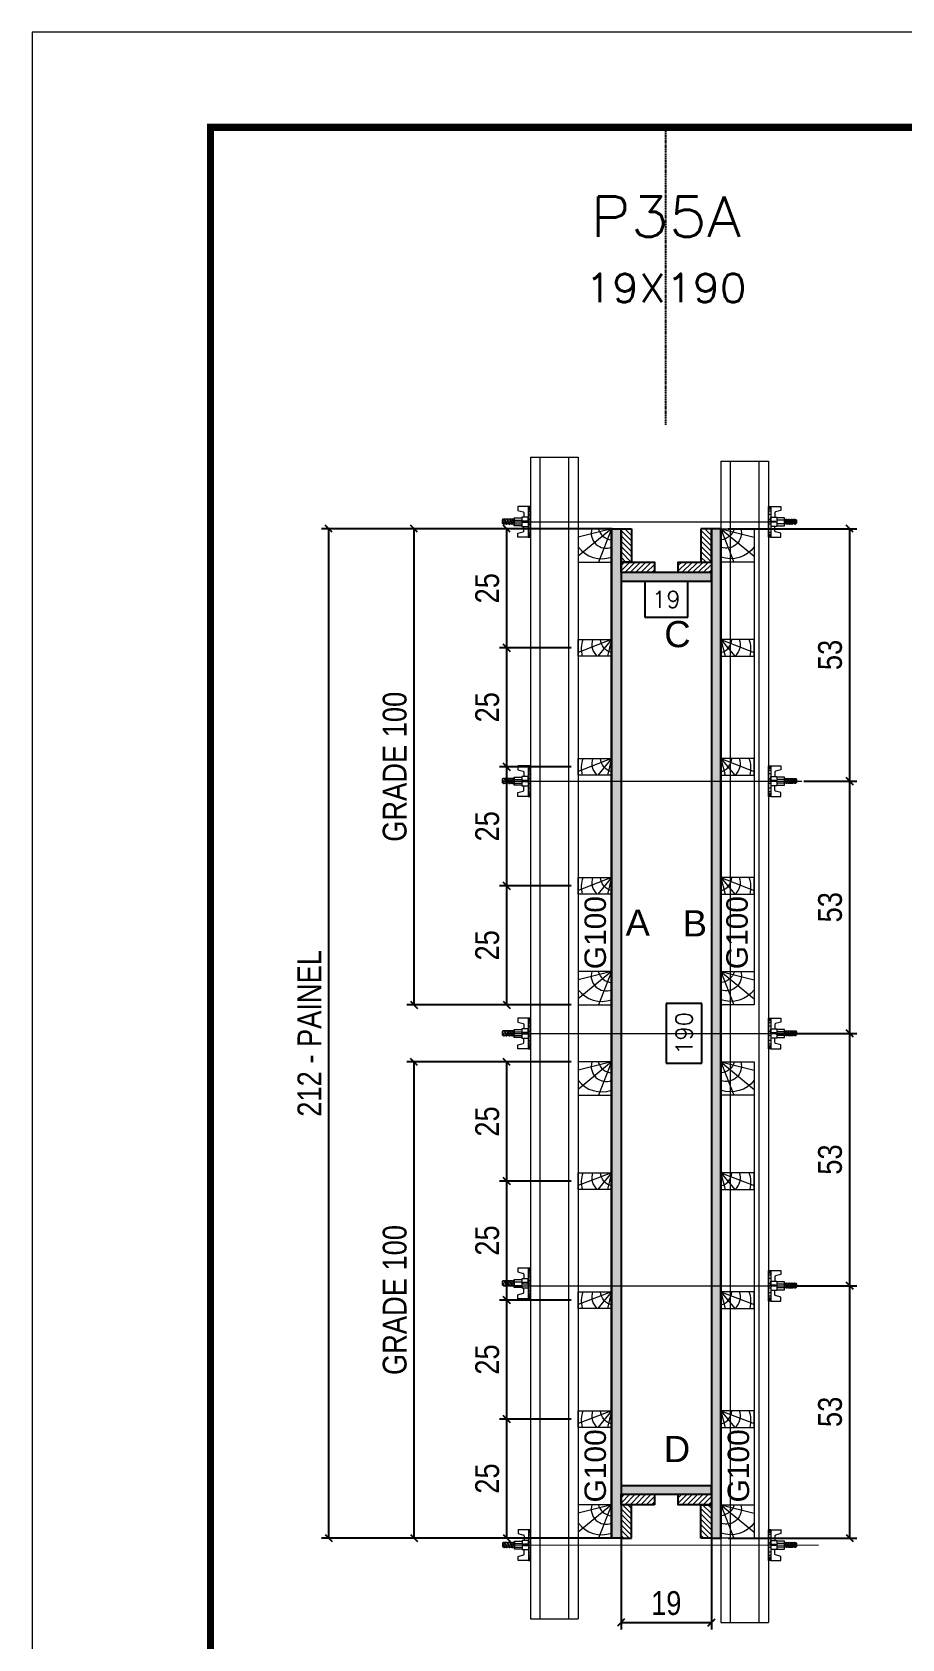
# Model space of a CAD drawing. Extents: x 2102 to 8383, y -13264 to 2718.
# Drawn here: x 2102 to 2468, y -4849 to -4174 of the extents above; entities that cross this region are included whole.
import ezdxf
from ezdxf.enums import TextEntityAlignment as Align

# ---------------------------------------------------------------- set-up
doc = ezdxf.new("R2010")
doc.units = 0
doc.linetypes.add('DASHED', pattern=[0.75, 0.5, -0.25])
doc.linetypes.add('HIDDEN', pattern=[0.375, 0.25, -0.125])
for name, color, linetype in [('CHAPA', 1, 'Continuous'), ('COTA', 241, 'Continuous'), ('Cota Seção (2x)', 4, 'Continuous'), ('MEIO_PONT', 93, 'Continuous'), ('SARRAFO', 251, 'Continuous'), ('Texto de Titulo', 7, 'Continuous'), ('Texto Qtd Sarr', 242, 'Continuous'), ('TEXTO_GERAL', 7, 'Continuous')]:
    doc.layers.add(name, color=color, linetype=linetype)
for name, color, linetype, lineweight in [('Folhas', 255, 'Continuous', 9), ('Hachura', 251, 'Continuous', 9), ('Madeira', 126, 'Continuous', 18), ('Perfil Metálico', 224, 'Continuous', 18), ('SARRAFO DE PRESSAO', 251, 'DASHED', 9), ('Texto Seção', 7, 'Continuous', 15)]:
    doc.layers.add(name, color=color, linetype=linetype, lineweight=lineweight)
doc.styles.add('ARIAL', font='arial.ttf')
doc.styles.add('COTA TECNICA 2X', font='techl___.ttf', dxfattribs={"height": 10})
doc.styles.add('ROMANS', font='romans.shx')
doc.styles.add('SANSSERIF', font='sas_____.pfb')
doc.dimstyles.new('SECAO PILAR', dxfattribs={"dimtxt": 10, "dimasz": 3, "dimexe": 3, "dimexo": 3, "dimgap": 3, "dimtad": 1, "dimdec": 1, "dimlfac": 0.5, "dimzin": 12, "dimdsep": 46, "dimtxsty": 'COTA TECNICA 2X', "dimblk1": 'OBLIQUE', "dimblk2": 'OBLIQUE', "dimsah": 1, "dimcen": 0.9, "dimclrd": 256, "dimclre": 256, "dimclrt": 256, "dimadec": 1, "dimazin": 3, "dimtfac": 1, "dimtdec": 1, "dimtmove": 0, "dimatfit": 3, "dimfxl": 1, "dimtolj": 1, "dimtzin": 12, "dimarcsym": 0})
doc.dimstyles.new('SECÇÃO 2', dxfattribs={"dimtxt": 7, "dimasz": 6, "dimexe": 0.18, "dimexo": 2, "dimgap": -4, "dimtad": 3, "dimdec": 1, "dimlfac": 0.5, "dimzin": 12, "dimdsep": 46, "dimtxsty": 'ROMANS', "dimblk": 'ARCHTICK', "dimcen": 0.09, "dimse1": 1, "dimse2": 1, "dimsd1": 1, "dimsd2": 1, "dimclrd": 180, "dimclre": 5, "dimclrt": 1, "dimadec": 0, "dimazin": 3, "dimtfac": 1, "dimtdec": 1, "dimtofl": 0, "dimtmove": 0, "dimatfit": 3, "dimldrblk": 'ARCHTICK', "dimfxl": 1, "dimtolj": 1, "dimtzin": 0, "dimarcsym": 0})
pattern_1 = [(135, (-20541.5818, 4741.4735), (-1.12253202, -1.12253202), [])]

# ---------------------------------------------------------------- blocks, each defined once
blk = doc.blocks.new('9999999999')
at = {"layer": 'Folhas'}
blk.add_lwpolyline([(98138.98, 34190.21), (99623.98, 34190.21), (99623.98, 35240.21), (98138.98, 35240.21)], close=True, dxfattribs=at)
at = {"layer": 'Folhas', "color": 30, "const_width": 3}
blk.add_lwpolyline([(98213.98, 34230.21), (99583.98, 34230.21), (99583.98, 35200.21), (98213.98, 35200.21)], close=True, dxfattribs=at)
blk = doc.blocks.new('_Oblique')
at = {"color": 0, "linetype": 'ByBlock', "lineweight": -2}
blk.add_line((-0.5, -0.5), (0.5, 0.5), dxfattribs=at)
blk = doc.blocks.new('*D488')
at = {"layer": 'COTA', "lineweight": -2, "transparency": 16777216}
for p, q in [((2328.83, -4382.48), (2259.83, -4382.48)), ((2262.83, -4582.48), (2262.83, -4382.48)), ((2328.83, -4582.48), (2259.83, -4582.48))]:
    blk.add_line(p, q, dxfattribs=at)
at = {"layer": 'Defpoints', "color": 0, "transparency": 16777216}
for p in [(2262.83, -4382.48), (2331.83, -4382.48), (2331.83, -4582.48)]:
    blk.add_point(p, dxfattribs=at)
at = {"layer": 'COTA', "lineweight": -2, "transparency": 16777216, "xscale": 3, "yscale": 3, "zscale": 3}
for p, rotation in [((2262.83, -4382.48), 90), ((2262.83, -4582.48), 270)]:
    blk.add_blockref('_Oblique', p, dxfattribs=dict(at, rotation=rotation))
at = {"layer": 'COTA', "transparency": 16777216, "insert": (2254.73, -4482.48), "char_height": 10, "attachment_point": 5, "rotation": 90, "style": 'COTA TECNICA 2X'}
blk.add_mtext('\\A1;GRADE 100', dxfattribs=at)
blk = doc.blocks.new('PONTALETE')
at = {"layer": 'Madeira'}
for q in [(2.71, 7), (7, 5.76), (7, 1.74)]:
    blk.add_line((0, 0), q, dxfattribs=at)
blk.add_lwpolyline([(0, 0), (7, 0), (7, 7), (0, 7)], close=True, dxfattribs=at)
for centre, radius, start, end in [((2.04, 0.06), 6.23, 37.2818, 109.0913), ((1.09, 0.9), 3.19, 343.603, 109.9847), ((-0.21, -0.78), 3.09, 14.6322, 86.0383)]:
    blk.add_arc(centre, radius, start, end, dxfattribs=at)
blk = doc.blocks.new('MEIO PONTALETE')
at = {"layer": 'Madeira'}
for q in [(2.71, 7), (3.5, 2.88), (3.5, 0.87)]:
    blk.add_line((0, 0), q, dxfattribs=at)
blk.add_lwpolyline([(0, 0), (3.5, 0), (3.5, 7), (0, 7)], close=True, dxfattribs=at)
for centre, radius, start, end in [((2.04, 0.06), 6.23, 76.4499, 109.0913), ((1.09, 0.9), 3.19, 40.9063, 109.9847), ((-0.21, -0.78), 3.09, 14.6322, 86.0383)]:
    blk.add_arc(centre, radius, start, end, dxfattribs=at)
blk = doc.blocks.new('*D1186')
at = {"layer": 'COTA', "lineweight": -2, "transparency": 16777216}
for p, q in [((2328.83, -4482.48), (2298.72, -4482.48)), ((2301.72, -4482.48), (2301.72, -4532.48)), ((2328.83, -4532.48), (2298.72, -4532.48))]:
    blk.add_line(p, q, dxfattribs=at)
at = {"layer": 'Defpoints', "color": 0, "transparency": 16777216}
for p in [(2331.83, -4482.48), (2301.72, -4532.48), (2331.83, -4532.48)]:
    blk.add_point(p, dxfattribs=at)
at = {"layer": 'COTA', "lineweight": -2, "transparency": 16777216, "xscale": 3, "yscale": 3, "zscale": 3}
for p, rotation in [((2301.72, -4482.48), 90), ((2301.72, -4532.48), 270)]:
    blk.add_blockref('_Oblique', p, dxfattribs=dict(at, rotation=rotation))
at = {"layer": 'COTA', "transparency": 16777216, "insert": (2293.61, -4507.48), "char_height": 10, "attachment_point": 5, "rotation": 90, "style": 'COTA TECNICA 2X'}
blk.add_mtext('\\A1;25', dxfattribs=at)
blk = doc.blocks.new('*D1167')
at = {"layer": 'COTA', "lineweight": -2, "transparency": 16777216}
for p, q in [((2328.83, -4532.48), (2298.72, -4532.48)), ((2301.72, -4532.48), (2301.72, -4582.48)), ((2328.83, -4582.48), (2298.72, -4582.48))]:
    blk.add_line(p, q, dxfattribs=at)
at = {"layer": 'Defpoints', "color": 0, "transparency": 16777216}
for p in [(2331.83, -4532.48), (2301.72, -4582.48), (2331.83, -4582.48)]:
    blk.add_point(p, dxfattribs=at)
at = {"layer": 'COTA', "lineweight": -2, "transparency": 16777216, "xscale": 3, "yscale": 3, "zscale": 3}
for p, rotation in [((2301.72, -4532.48), 90), ((2301.72, -4582.48), 270)]:
    blk.add_blockref('_Oblique', p, dxfattribs=dict(at, rotation=rotation))
at = {"layer": 'COTA', "transparency": 16777216, "insert": (2293.61, -4557.48), "char_height": 10, "attachment_point": 5, "rotation": 90, "style": 'COTA TECNICA 2X'}
blk.add_mtext('\\A1;25', dxfattribs=at)
blk = doc.blocks.new('*D470')
at = {"layer": 'COTA', "lineweight": -2, "transparency": 16777216}
for p, q in [((2328.83, -4382.48), (2298.72, -4382.48)), ((2301.72, -4382.48), (2301.72, -4432.48)), ((2328.83, -4432.48), (2298.72, -4432.48))]:
    blk.add_line(p, q, dxfattribs=at)
at = {"layer": 'Defpoints', "color": 0, "transparency": 16777216}
for p in [(2331.83, -4382.48), (2301.72, -4432.48), (2331.83, -4432.48)]:
    blk.add_point(p, dxfattribs=at)
at = {"layer": 'COTA', "lineweight": -2, "transparency": 16777216, "xscale": 3, "yscale": 3, "zscale": 3}
for p, rotation in [((2301.72, -4382.48), 90), ((2301.72, -4432.48), 270)]:
    blk.add_blockref('_Oblique', p, dxfattribs=dict(at, rotation=rotation))
at = {"layer": 'COTA', "transparency": 16777216, "insert": (2293.61, -4407.48), "char_height": 10, "attachment_point": 5, "rotation": 90, "style": 'COTA TECNICA 2X'}
blk.add_mtext('\\A1;25', dxfattribs=at)
blk = doc.blocks.new('*D1168')
at = {"layer": 'COTA', "lineweight": -2, "transparency": 16777216}
for p, q in [((2328.83, -4432.48), (2298.72, -4432.48)), ((2301.72, -4432.48), (2301.72, -4482.48)), ((2328.83, -4482.48), (2298.72, -4482.48))]:
    blk.add_line(p, q, dxfattribs=at)
at = {"layer": 'Defpoints', "color": 0, "transparency": 16777216}
for p in [(2331.83, -4432.48), (2301.72, -4482.48), (2331.83, -4482.48)]:
    blk.add_point(p, dxfattribs=at)
at = {"layer": 'COTA', "lineweight": -2, "transparency": 16777216, "xscale": 3, "yscale": 3, "zscale": 3}
for p, rotation in [((2301.72, -4432.48), 90), ((2301.72, -4482.48), 270)]:
    blk.add_blockref('_Oblique', p, dxfattribs=dict(at, rotation=rotation))
at = {"layer": 'COTA', "transparency": 16777216, "insert": (2293.61, -4457.48), "char_height": 10, "attachment_point": 5, "rotation": 90, "style": 'COTA TECNICA 2X'}
blk.add_mtext('\\A1;25', dxfattribs=at)
blk = doc.blocks.new('titulo1')
at = {"layer": 'Defpoints', "color": 252, "linetype": 'HIDDEN', "ltscale": 2}
blk.add_line((0, 0), (0, 125), dxfattribs=at)
at = {"layer": 'Defpoints', "style": 'ROMANS', "oblique": 15}
blk.add_attdef('FOLHA', text='', height=10, dxfattribs=at).set_placement((0, 15.58), align=Align.MIDDLE_CENTER)
at = {"layer": 'Texto Qtd Sarr', "color": 3, "style": 'ROMANS', "oblique": 15}
for tag, height, p in [('TITULO', 17, (0, 71.45)), ('SEÇÃO', 12, (0, 41.55))]:
    blk.add_attdef(tag, text='', height=height, dxfattribs=at).set_placement(p, align=Align.MIDDLE_CENTER)
blk = doc.blocks.new('*D471')
at = {"layer": 'Cota Seção (2x)', "color": 180, "lineweight": -2, "transparency": 16777216}
for p, q in [((2377.83, -4404.67), (2359.83, -4404.67)), ((2359.83, -4404.67), (2359.83, -4419.67)), ((2377.83, -4419.67), (2377.83, -4404.67)), ((2359.83, -4419.67), (2377.83, -4419.67))]:
    blk.add_line(p, q, dxfattribs=at)
at = {"layer": 'Defpoints', "color": 0, "transparency": 16777216}
for p in [(2349.83, -4421.8), (2349.83, -4423.67), (2387.83, -4421.8)]:
    blk.add_point(p, dxfattribs=at)
at = {"layer": 'Cota Seção (2x)', "color": 1, "transparency": 16777216, "insert": (2368.83, -4412.17), "char_height": 7, "attachment_point": 5, "style": 'ROMANS'}
blk.add_mtext('\\A1;19', dxfattribs=at)
blk = doc.blocks.new('_ArchTick')
at = {"color": 0, "linetype": 'ByBlock', "const_width": 0.15}
blk.add_lwpolyline([(-0.5, -0.5), (0.5, 0.5)], dxfattribs=at)
blk = doc.blocks.new('*D472')
at = {"layer": 'COTA', "lineweight": -2, "transparency": 16777216}
for p, q in [((2346.16, -4382.48), (2223.91, -4382.48)), ((2226.91, -4382.48), (2226.91, -4806.5)), ((2346.16, -4806.5), (2223.91, -4806.5))]:
    blk.add_line(p, q, dxfattribs=at)
at = {"layer": 'Defpoints', "color": 0, "transparency": 16777216}
for p in [(2349.16, -4382.48), (2226.91, -4806.5), (2349.16, -4806.5)]:
    blk.add_point(p, dxfattribs=at)
at = {"layer": 'COTA', "lineweight": -2, "transparency": 16777216, "xscale": 3, "yscale": 3, "zscale": 3}
for p, rotation in [((2226.91, -4382.48), 90), ((2226.91, -4806.5), 270)]:
    blk.add_blockref('_Oblique', p, dxfattribs=dict(at, rotation=rotation))
at = {"layer": 'COTA', "transparency": 16777216, "insert": (2218.83, -4594.49), "char_height": 10, "attachment_point": 5, "rotation": 90, "style": 'COTA TECNICA 2X'}
blk.add_mtext('\\A1;212 - PAINEL', dxfattribs=at)
blk = doc.blocks.new('C')
at = {"layer": 'Hachura', "color": 0}
for p, q in [((0, 3.22), (0, -3.22)), ((0.45, 3.22), (0, 3.22)), ((0.46, 3.16), (0, 3.16)), ((0.46, 3.05), (0, 3.05)), ((0.46, 2.88), (0, 2.88)), ((0, 2.75), (0, -1.16)), ((0.46, 2.65), (0, 2.65)), ((0.46, 2.23), (0, 2.23)), ((0.46, 1.51), (0, 1.51)), ((0.39, 0.49), (0.17, 0.49)), ((0.45, -3.23), (0.45, 3.22)), ((0.45, 3.22), (2.58, 3.22)), ((1.74, 0.97), (0.45, 0.97)), ((1.45, 0.1), (0.45, 0.1)), ((1.35, 1.94), (1.35, 0.96)), ((2.58, 2.39), (1.47, 2.09)), ((1.74, -0.97), (1.74, 0.97)), ((1.74, 0.97), (1.74, 0.84)), ((1.74, 0.97), (1.74, 0.84)), ((1.74, 0.84), (3.35, 0.84)), ((3.35, 0.45), (1.74, 0.45)), ((2.58, 3.22), (2.58, 2.39)), ((3.32, 0.84), (3.32, -0.84)), ((3.35, 0.84), (3.35, -0.84)), ((3.68, 0.45), (3.35, 0.45)), ((3.84, -0.52), (3.35, 0.45)), ((3.35, 0.06), (3.67, -0.57)), ((3.68, 0.45), (4.16, -0.52)), ((3.72, 0.5), (4.25, -0.57)), ((4.37, -0.55), (3.83, 0.53)), ((4.15, 0.45), (3.93, 0.45)), ((4.42, -0.52), (3.93, 0.45)), ((4.15, 0.45), (4.26, 0.45)), ((4.26, 0.45), (4.74, -0.52)), ((4.3, 0.5), (4.83, -0.57)), ((4.95, -0.55), (4.41, 0.53)), ((4.51, 0.45), (4.84, 0.45)), ((5, -0.52), (4.51, 0.45)), ((4.84, 0.45), (5.32, -0.52)), ((4.88, 0.5), (5.41, -0.57)), ((5.53, -0.55), (4.99, 0.53)), ((5.58, -0.52), (5.09, 0.45)), ((5.42, 0.45), (5.09, 0.45)), ((5.58, -0.52), (5.09, 0.45)), ((5.42, 0.45), (5.74, -0.19)), ((5.46, 0.5), (5.74, -0.07)), ((5.74, 0.19), (5.57, 0.53)), ((5.74, 0.32), (5.68, 0.45)), ((5.68, 0.45), (5.74, 0.45)), ((5.74, 0.45), (5.9, 0.29)), ((5.74, 0.45), (5.74, -0.52)), ((5.9, -0.36), (5.9, 0.29)), ((0.45, 0), (0, 0)), ((0.46, -1.52), (0, -1.52)), ((0.46, -2.23), (0, -2.23)), ((0.46, -2.65), (0, -2.65)), ((0.46, -2.88), (0, -2.88)), ((0.46, -3.05), (0, -3.05)), ((0.46, -3.16), (0, -3.16)), ((0, -3.22), (2.57, -3.22)), ((0.08, -0.48), (0.29, -0.48)), ((0.29, -0.48), (0.4, -0.48)), ((0.45, 0), (0.45, -0.97)), ((0.45, -0.16), (1.45, -0.16)), ((0.45, -0.65), (0.45, -0.32)), ((0.45, -3.23), (0.45, -0.65)), ((0.45, -0.97), (1.74, -0.97)), ((1.35, -1.94), (1.35, -0.97)), ((2.58, -2.39), (1.47, -2.1)), ((3.35, -0.32), (1.74, -0.32)), ((3.35, -0.84), (1.74, -0.84)), ((2.58, -3.23), (2.58, -2.39)), ((3.35, -0.07), (3.58, -0.52)), ((3.35, -0.52), (3.58, -0.52)), ((3.84, -0.52), (4.16, -0.52)), ((4.42, -0.52), (4.74, -0.52)), ((4.63, -0.52), (4.74, -0.52)), ((5, -0.52), (5.32, -0.52)), ((5.58, -0.52), (5.74, -0.52)), ((5.74, -0.52), (5.9, -0.36)), ((5.74, -0.52), (5.74, -0.52))]:
    blk.add_line(p, q, dxfattribs=at)
for centre, radius, start, end in [((1.52, 1.94), 0.161, 104.7436, 180), ((1.44, -0.03), 0.129, 272.695, 87.305), ((3.81, 0.39), 0.143, 25.5688, 154.4312), ((4.39, 0.39), 0.143, 25.5688, 154.4312), ((4.97, 0.39), 0.143, 25.5688, 154.4312), ((5.55, 0.39), 0.143, 25.5688, 154.4312), ((0.17, -0.37), 0.174, 221.744, 317.8592), ((1.52, -1.94), 0.161, 180, 255.2564), ((3.71, -0.4), 0.174, 222.1408, 318.256), ((4.29, -0.4), 0.174, 222.1408, 318.256), ((4.87, -0.4), 0.174, 222.1408, 318.256), ((5.45, -0.4), 0.174, 222.1408, 318.256), ((5.61, -0.4), 0.174, 317.8592, 318.256)]:
    blk.add_arc(centre, radius, start, end, dxfattribs=at)
blk = doc.blocks.new('*D1169')
at = {"layer": 'COTA', "lineweight": -2, "transparency": 16777216}
for p, q in [((2421.47, -4700.49), (2448.94, -4700.49)), ((2445.94, -4806.5), (2445.94, -4700.49)), ((2394.83, -4806.5), (2448.94, -4806.5))]:
    blk.add_line(p, q, dxfattribs=at)
at = {"layer": 'Defpoints', "color": 0, "transparency": 16777216}
for p in [(2418.47, -4700.49), (2445.94, -4700.49), (2391.83, -4806.5)]:
    blk.add_point(p, dxfattribs=at)
at = {"layer": 'COTA', "lineweight": -2, "transparency": 16777216, "xscale": 3, "yscale": 3, "zscale": 3}
for p, rotation in [((2445.94, -4700.49), 90), ((2445.94, -4806.5), 270)]:
    blk.add_blockref('_Oblique', p, dxfattribs=dict(at, rotation=rotation))
at = {"layer": 'COTA', "transparency": 16777216, "insert": (2437.72, -4753.49), "char_height": 10, "attachment_point": 5, "rotation": 90, "style": 'COTA TECNICA 2X'}
blk.add_mtext('\\A1;53', dxfattribs=at)
blk = doc.blocks.new('*D1170')
at = {"layer": 'COTA', "lineweight": -2, "transparency": 16777216}
for p, q in [((2414.83, -4594.49), (2448.94, -4594.49)), ((2445.94, -4700.49), (2445.94, -4594.49)), ((2421.47, -4700.49), (2448.94, -4700.49))]:
    blk.add_line(p, q, dxfattribs=at)
at = {"layer": 'Defpoints', "color": 0, "transparency": 16777216}
for p in [(2411.83, -4594.49), (2445.94, -4594.49), (2418.47, -4700.49)]:
    blk.add_point(p, dxfattribs=at)
at = {"layer": 'COTA', "lineweight": -2, "transparency": 16777216, "xscale": 3, "yscale": 3, "zscale": 3}
for p, rotation in [((2445.94, -4594.49), 90), ((2445.94, -4700.49), 270)]:
    blk.add_blockref('_Oblique', p, dxfattribs=dict(at, rotation=rotation))
at = {"layer": 'COTA', "transparency": 16777216, "insert": (2437.72, -4647.49), "char_height": 10, "attachment_point": 5, "rotation": 90, "style": 'COTA TECNICA 2X'}
blk.add_mtext('\\A1;53', dxfattribs=at)
blk = doc.blocks.new('*D1171')
at = {"layer": 'COTA', "lineweight": -2, "transparency": 16777216}
for p, q in [((2426.63, -4488.5), (2448.94, -4488.5)), ((2445.94, -4594.49), (2445.94, -4488.5)), ((2414.83, -4594.49), (2448.94, -4594.49))]:
    blk.add_line(p, q, dxfattribs=at)
at = {"layer": 'Defpoints', "color": 0, "transparency": 16777216}
for p in [(2423.63, -4488.5), (2445.94, -4488.5), (2411.83, -4594.49)]:
    blk.add_point(p, dxfattribs=at)
at = {"layer": 'COTA', "lineweight": -2, "transparency": 16777216, "xscale": 3, "yscale": 3, "zscale": 3}
for p, rotation in [((2445.94, -4488.5), 90), ((2445.94, -4594.49), 270)]:
    blk.add_blockref('_Oblique', p, dxfattribs=dict(at, rotation=rotation))
at = {"layer": 'COTA', "transparency": 16777216, "insert": (2437.73, -4541.49), "char_height": 10, "attachment_point": 5, "rotation": 90, "style": 'COTA TECNICA 2X'}
blk.add_mtext('\\A1;53', dxfattribs=at)
blk = doc.blocks.new('*D473')
at = {"layer": 'COTA', "lineweight": -2, "transparency": 16777216}
for p, q in [((2394.83, -4382.48), (2448.95, -4382.48)), ((2445.95, -4488.5), (2445.95, -4382.48)), ((2426.63, -4488.5), (2448.95, -4488.5))]:
    blk.add_line(p, q, dxfattribs=at)
at = {"layer": 'Defpoints', "color": 0, "transparency": 16777216}
for p in [(2391.83, -4382.48), (2445.95, -4382.48), (2423.63, -4488.5)]:
    blk.add_point(p, dxfattribs=at)
at = {"layer": 'COTA', "lineweight": -2, "transparency": 16777216, "xscale": 3, "yscale": 3, "zscale": 3}
for p, rotation in [((2445.95, -4382.48), 90), ((2445.95, -4488.5), 270)]:
    blk.add_blockref('_Oblique', p, dxfattribs=dict(at, rotation=rotation))
at = {"layer": 'COTA', "transparency": 16777216, "insert": (2437.73, -4435.49), "char_height": 10, "attachment_point": 5, "rotation": 90, "style": 'COTA TECNICA 2X'}
blk.add_mtext('\\A1;53', dxfattribs=at)
blk = doc.blocks.new('*D1172')
at = {"layer": 'COTA', "lineweight": -2, "transparency": 16777216}
for p, q in [((2349.83, -4791.1), (2349.83, -4844.96)), ((2387.83, -4791.1), (2387.83, -4844.96)), ((2349.83, -4841.96), (2387.83, -4841.96))]:
    blk.add_line(p, q, dxfattribs=at)
at = {"layer": 'Defpoints', "color": 0, "transparency": 16777216}
for p in [(2349.83, -4788.1), (2387.83, -4788.1), (2387.83, -4841.96)]:
    blk.add_point(p, dxfattribs=at)
at = {"layer": 'COTA', "lineweight": -2, "transparency": 16777216, "xscale": 3, "yscale": 3, "zscale": 3, "rotation": 180}
blk.add_blockref('_Oblique', (2349.83, -4841.96), dxfattribs=at)
at = {"layer": 'COTA', "lineweight": -2, "transparency": 16777216, "xscale": 3, "yscale": 3, "zscale": 3}
blk.add_blockref('_Oblique', (2387.83, -4841.96), dxfattribs=at)
at = {"layer": 'COTA', "transparency": 16777216, "insert": (2368.83, -4833.87), "char_height": 10, "attachment_point": 5, "style": 'COTA TECNICA 2X'}
blk.add_mtext('\\A1;19', dxfattribs=at)
blk = doc.blocks.new('*D474')
at = {"layer": 'COTA', "lineweight": -2, "transparency": 16777216}
for p, q in [((2328.83, -4606.5), (2259.83, -4606.5)), ((2262.83, -4806.5), (2262.83, -4606.5)), ((2328.83, -4806.5), (2259.83, -4806.5))]:
    blk.add_line(p, q, dxfattribs=at)
at = {"layer": 'Defpoints', "color": 0, "transparency": 16777216}
for p in [(2262.83, -4606.5), (2331.83, -4606.5), (2331.83, -4806.5)]:
    blk.add_point(p, dxfattribs=at)
at = {"layer": 'COTA', "lineweight": -2, "transparency": 16777216, "xscale": 3, "yscale": 3, "zscale": 3}
for p, rotation in [((2262.83, -4606.5), 90), ((2262.83, -4806.5), 270)]:
    blk.add_blockref('_Oblique', p, dxfattribs=dict(at, rotation=rotation))
at = {"layer": 'COTA', "transparency": 16777216, "insert": (2254.73, -4706.5), "char_height": 10, "attachment_point": 5, "rotation": 90, "style": 'COTA TECNICA 2X'}
blk.add_mtext('\\A1;GRADE 100', dxfattribs=at)
blk = doc.blocks.new('*D1173')
at = {"layer": 'COTA', "lineweight": -2, "transparency": 16777216}
for p, q in [((2328.83, -4706.5), (2298.72, -4706.5)), ((2301.72, -4706.5), (2301.72, -4756.5)), ((2328.83, -4756.5), (2298.72, -4756.5))]:
    blk.add_line(p, q, dxfattribs=at)
at = {"layer": 'Defpoints', "color": 0, "transparency": 16777216}
for p in [(2331.83, -4706.5), (2301.72, -4756.5), (2331.83, -4756.5)]:
    blk.add_point(p, dxfattribs=at)
at = {"layer": 'COTA', "lineweight": -2, "transparency": 16777216, "xscale": 3, "yscale": 3, "zscale": 3}
for p, rotation in [((2301.72, -4706.5), 90), ((2301.72, -4756.5), 270)]:
    blk.add_blockref('_Oblique', p, dxfattribs=dict(at, rotation=rotation))
at = {"layer": 'COTA', "transparency": 16777216, "insert": (2293.61, -4731.5), "char_height": 10, "attachment_point": 5, "rotation": 90, "style": 'COTA TECNICA 2X'}
blk.add_mtext('\\A1;25', dxfattribs=at)
blk = doc.blocks.new('*D1174')
at = {"layer": 'COTA', "lineweight": -2, "transparency": 16777216}
for p, q in [((2328.83, -4756.5), (2298.72, -4756.5)), ((2301.72, -4756.5), (2301.72, -4806.5)), ((2328.83, -4806.5), (2298.72, -4806.5))]:
    blk.add_line(p, q, dxfattribs=at)
at = {"layer": 'Defpoints', "color": 0, "transparency": 16777216}
for p in [(2331.83, -4756.5), (2301.72, -4806.5), (2331.83, -4806.5)]:
    blk.add_point(p, dxfattribs=at)
at = {"layer": 'COTA', "lineweight": -2, "transparency": 16777216, "xscale": 3, "yscale": 3, "zscale": 3}
for p, rotation in [((2301.72, -4756.5), 90), ((2301.72, -4806.5), 270)]:
    blk.add_blockref('_Oblique', p, dxfattribs=dict(at, rotation=rotation))
at = {"layer": 'COTA', "transparency": 16777216, "insert": (2293.61, -4781.5), "char_height": 10, "attachment_point": 5, "rotation": 90, "style": 'COTA TECNICA 2X'}
blk.add_mtext('\\A1;25', dxfattribs=at)
blk = doc.blocks.new('*D475')
at = {"layer": 'COTA', "lineweight": -2, "transparency": 16777216}
for p, q in [((2328.83, -4606.5), (2298.72, -4606.5)), ((2301.72, -4606.5), (2301.72, -4656.5)), ((2328.83, -4656.5), (2298.72, -4656.5))]:
    blk.add_line(p, q, dxfattribs=at)
at = {"layer": 'Defpoints', "color": 0, "transparency": 16777216}
for p in [(2331.83, -4606.5), (2301.72, -4656.5), (2331.83, -4656.5)]:
    blk.add_point(p, dxfattribs=at)
at = {"layer": 'COTA', "lineweight": -2, "transparency": 16777216, "xscale": 3, "yscale": 3, "zscale": 3}
for p, rotation in [((2301.72, -4606.5), 90), ((2301.72, -4656.5), 270)]:
    blk.add_blockref('_Oblique', p, dxfattribs=dict(at, rotation=rotation))
at = {"layer": 'COTA', "transparency": 16777216, "insert": (2293.61, -4631.5), "char_height": 10, "attachment_point": 5, "rotation": 90, "style": 'COTA TECNICA 2X'}
blk.add_mtext('\\A1;25', dxfattribs=at)
blk = doc.blocks.new('*D1175')
at = {"layer": 'COTA', "lineweight": -2, "transparency": 16777216}
for p, q in [((2328.83, -4656.5), (2298.72, -4656.5)), ((2301.72, -4656.5), (2301.72, -4706.5)), ((2328.83, -4706.5), (2298.72, -4706.5))]:
    blk.add_line(p, q, dxfattribs=at)
at = {"layer": 'Defpoints', "color": 0, "transparency": 16777216}
for p in [(2331.83, -4656.5), (2301.72, -4706.5), (2331.83, -4706.5)]:
    blk.add_point(p, dxfattribs=at)
at = {"layer": 'COTA', "lineweight": -2, "transparency": 16777216, "xscale": 3, "yscale": 3, "zscale": 3}
for p, rotation in [((2301.72, -4656.5), 90), ((2301.72, -4706.5), 270)]:
    blk.add_blockref('_Oblique', p, dxfattribs=dict(at, rotation=rotation))
at = {"layer": 'COTA', "transparency": 16777216, "insert": (2293.61, -4681.5), "char_height": 10, "attachment_point": 5, "rotation": 90, "style": 'COTA TECNICA 2X'}
blk.add_mtext('\\A1;25', dxfattribs=at)
blk = doc.blocks.new('*D476')
at = {"layer": 'COTA', "color": 180, "lineweight": -2, "transparency": 16777216}
for p, q in [((2383.83, -4581.99), (2368.83, -4581.99)), ((2368.83, -4581.99), (2368.83, -4606.99)), ((2383.83, -4606.99), (2383.83, -4581.99)), ((2368.83, -4606.99), (2383.83, -4606.99))]:
    blk.add_line(p, q, dxfattribs=at)
at = {"layer": 'Defpoints', "color": 0, "transparency": 16777216}
for p in [(2387.83, -4404.48), (2387.83, -4404.48), (2387.83, -4784.5)]:
    blk.add_point(p, dxfattribs=at)
at = {"layer": 'COTA', "color": 1, "transparency": 16777216, "insert": (2376.33, -4594.49), "char_height": 7, "attachment_point": 5, "rotation": 90, "style": 'ROMANS'}
blk.add_mtext('\\A1;190', dxfattribs=at)

msp = doc.modelspace()

# ---------------------------------------------------------------- hatches: boundary and pattern name
at = {"layer": 'Hachura'}
h = msp.add_hatch(color=256, dxfattribs=at)
h.dxf.hatch_style = 1
h.paths.add_polyline_path([(2349.83, -4806.5), (2345.83, -4806.5), (2345.83, -4382.48), (2349.83, -4382.48)])
h = msp.add_hatch(dxfattribs=at)
h.set_pattern_fill('ANSI31', color=256, scale=0.5, angle=450, style=0)
h.set_pattern_definition(pattern_1)
h.paths.add_polyline_path([(2349.83, -4396.48), (2354.23, -4396.48), (2354.23, -4382.48), (2349.83, -4382.48)])
h = msp.add_hatch(dxfattribs=at)
h.set_pattern_fill('ANSI31', color=256, scale=0.5, angle=450, style=0)
h.set_pattern_definition(pattern_1)
h.paths.add_polyline_path([(2387.83, -4396.48), (2383.43, -4396.48), (2383.43, -4382.48), (2387.83, -4382.48)])
h = msp.add_hatch(color=256, dxfattribs=at)
h.dxf.hatch_style = 1
h.paths.add_polyline_path([(2387.83, -4806.49), (2391.83, -4806.49), (2391.83, -4382.48), (2387.83, -4382.48)])
h = msp.add_hatch(dxfattribs=at)
h.set_pattern_fill('ANSI31', color=256, scale=0.5, angle=540, style=0)
h.set_pattern_definition([(225, (-7139.1255, -27325.8865), (1.12253202, -1.12253202), [])])
h.paths.add_polyline_path([(2349.83, -4396.48), (2349.83, -4400.88), (2363.83, -4400.88), (2363.83, -4396.48)])
h = msp.add_hatch(color=256, dxfattribs=at)
h.dxf.hatch_style = 1
h.paths.add_polyline_path([(2349.83, -4400.88), (2349.83, -4404.48), (2387.83, -4404.48), (2387.83, -4400.88)])
h = msp.add_hatch(dxfattribs=at)
h.set_pattern_fill('ANSI31', color=256, scale=0.5, angle=540, style=0)
h.set_pattern_definition([(225, (-7115.1255, -27325.8865), (1.12253202, -1.12253202), [])])
h.paths.add_polyline_path([(2373.83, -4396.48), (2373.83, -4400.88), (2387.83, -4400.88), (2387.83, -4396.48)])
h = msp.add_hatch(color=256, dxfattribs=at)
h.dxf.hatch_style = 1
h.paths.add_polyline_path([(2349.83, -4784.5), (2349.83, -4788.1), (2387.83, -4788.1), (2387.83, -4784.5)])
h = msp.add_hatch(dxfattribs=at)
h.set_pattern_fill('ANSI31', color=256, scale=0.5, angle=540, style=0)
h.set_pattern_definition([(225, (-7139.1255, -27717.5064), (1.12253202, -1.12253202), [])])
h.paths.add_polyline_path([(2349.83, -4788.1), (2349.83, -4792.5), (2363.83, -4792.5), (2363.83, -4788.1)])
h = msp.add_hatch(dxfattribs=at)
h.set_pattern_fill('ANSI31', color=256, scale=0.5, angle=450, style=0)
h.set_pattern_definition([(135, (-20541.5818, 4696.4536), (-1.12253202, -1.12253202), [])])
h.paths.add_polyline_path([(2349.83, -4792.5), (2354.23, -4792.5), (2354.23, -4806.5), (2349.83, -4806.5)])
h = msp.add_hatch(dxfattribs=at)
h.set_pattern_fill('ANSI31', color=256, scale=0.5, angle=540, style=0)
h.set_pattern_definition([(225, (-7115.1255, -27717.5064), (1.12253202, -1.12253202), [])])
h.paths.add_polyline_path([(2373.83, -4788.1), (2373.83, -4792.5), (2387.83, -4792.5), (2387.83, -4788.1)])
h = msp.add_hatch(dxfattribs=at)
h.set_pattern_fill('ANSI31', color=256, scale=0.5, angle=450, style=0)
h.set_pattern_definition([(135, (-20541.5818, 4696.4536), (-1.12253202, -1.12253202), [])])
h.paths.add_polyline_path([(2387.83, -4792.5), (2383.43, -4792.5), (2383.43, -4806.5), (2387.83, -4806.5)])

# ---------------------------------------------------------------- linework, layer by layer
at = {"layer": 'CHAPA'}
for points in [[(2349.83, -4806.5), (2345.83, -4806.5), (2345.83, -4382.48), (2349.83, -4382.48)], [(2387.83, -4806.5), (2391.83, -4806.5), (2391.83, -4382.48), (2387.83, -4382.48)], [(2349.83, -4400.88), (2349.83, -4404.48), (2387.83, -4404.48), (2387.83, -4400.88)], [(2349.83, -4784.5), (2349.83, -4788.1), (2387.83, -4788.1), (2387.83, -4784.5)]]:
    msp.add_lwpolyline(points, close=True, dxfattribs=at)
at = {"layer": 'COTA', "linetype": 'ByBlock'}
for p, q in [((2345.83, -4382.48), (2345.83, -4806.5)), ((2391.83, -4382.48), (2391.83, -4806.5))]:
    msp.add_line(p, q, dxfattribs=at)
at = {"layer": 'Hachura'}
for p, q in [((2300.84, -4379.56), (2415.31, -4379.56)), ((2300.85, -4488.5), (2425.77, -4488.5)), ((2300.85, -4594.5), (2432.77, -4594.49)), ((2300.86, -4700.5), (2432.78, -4700.49)), ((2300.96, -4809.42), (2432.88, -4809.41))]:
    msp.add_line(p, q, dxfattribs=at)
at = {"layer": 'Madeira'}
for points in [[(2331.83, -4582.48), (2345.83, -4582.48), (2345.83, -4382.48), (2331.83, -4382.48)], [(2405.83, -4582.48), (2391.83, -4582.48), (2391.83, -4382.48), (2405.83, -4382.48)], [(2331.83, -4806.5), (2345.83, -4806.5), (2345.83, -4606.5), (2331.83, -4606.5)], [(2405.83, -4806.5), (2391.83, -4806.5), (2391.83, -4606.5), (2405.83, -4606.5)]]:
    msp.add_lwpolyline(points, close=True, dxfattribs=at)
at = {"layer": 'Perfil Metálico'}
for p, q in [((2311.83, -4352.42), (2311.83, -4840.42)), ((2311.83, -4352.42), (2331.83, -4352.42)), ((2315.83, -4840.42), (2315.83, -4352.42)), ((2327.83, -4840.42), (2327.83, -4352.42)), ((2331.83, -4352.42), (2331.83, -4840.42)), ((2391.83, -4354.02), (2391.83, -4842.02)), ((2391.83, -4354.02), (2411.83, -4354.02)), ((2395.83, -4842.02), (2395.83, -4354.02)), ((2407.83, -4842.02), (2407.83, -4354.02)), ((2411.83, -4354.02), (2411.83, -4842.02)), ((2311.83, -4840.42), (2331.83, -4840.42)), ((2391.83, -4842.02), (2411.83, -4842.02))]:
    msp.add_line(p, q, dxfattribs=at)
at = {"layer": 'SARRAFO'}
for points in [[(2354.23, -4382.48), (2354.23, -4396.48), (2349.83, -4396.48), (2349.83, -4382.48)], [(2354.23, -4382.48), (2354.23, -4396.48), (2349.83, -4396.48), (2349.83, -4382.48)], [(2383.43, -4382.48), (2383.43, -4396.48), (2387.83, -4396.48), (2387.83, -4382.48)], [(2383.43, -4382.48), (2383.43, -4396.48), (2387.83, -4396.48), (2387.83, -4382.48)], [(2363.83, -4400.88), (2349.83, -4400.88), (2349.83, -4396.48), (2363.83, -4396.48)], [(2363.83, -4400.88), (2349.83, -4400.88), (2349.83, -4396.48), (2363.83, -4396.48)], [(2387.83, -4400.88), (2373.83, -4400.88), (2373.83, -4396.48), (2387.83, -4396.48)], [(2387.83, -4400.88), (2373.83, -4400.88), (2373.83, -4396.48), (2387.83, -4396.48)], [(2363.83, -4792.5), (2349.83, -4792.5), (2349.83, -4788.1), (2363.83, -4788.1)], [(2363.83, -4792.5), (2349.83, -4792.5), (2349.83, -4788.1), (2363.83, -4788.1)], [(2354.23, -4806.5), (2354.23, -4792.5), (2349.83, -4792.5), (2349.83, -4806.5)], [(2354.23, -4806.5), (2354.23, -4792.5), (2349.83, -4792.5), (2349.83, -4806.5)], [(2387.83, -4792.5), (2373.83, -4792.5), (2373.83, -4788.1), (2387.83, -4788.1)], [(2387.83, -4792.5), (2373.83, -4792.5), (2373.83, -4788.1), (2387.83, -4788.1)], [(2383.43, -4806.5), (2383.43, -4792.5), (2387.83, -4792.5), (2387.83, -4806.5)], [(2383.43, -4806.5), (2383.43, -4792.5), (2387.83, -4792.5), (2387.83, -4806.5)]]:
    msp.add_lwpolyline(points, close=True, dxfattribs=at)

# ---------------------------------------------------------------- block references
at = {"layer": 'Hachura', "linetype": 'Continuous', "yscale": 2, "zscale": 2, "rotation": 180}
for p, xscale in [((2311.64, -4379.56), 2), ((2411.83, -4379.57), -2), ((2311.65, -4488.5), 2), ((2411.83, -4488.49), -2), ((2311.65, -4594.5), 2), ((2411.83, -4594.49), -2), ((2311.66, -4699.5), 2), ((2411.83, -4700.49), -2), ((2311.76, -4809.42), 2), ((2411.83, -4809.42), -2)]:
    msp.add_blockref('C', p, dxfattribs=dict(at, xscale=xscale))
at = {"layer": 'MEIO_PONT'}
for name, p, xscale, yscale, zscale, rotation in [('PONTALETE', (2345.83, -4382.48), 2, 2, 2, 180), ('PONTALETE', (2391.83, -4382.48), -2, 2, 2, 180), ('MEIO PONTALETE', (2345.83, -4428.98), -1.999999997962732, 1.999999997962732, 1.999999997962732, 90), ('MEIO PONTALETE', (2391.83, -4428.98), 1.999999997962732, 1.999999997962732, 1.999999997962732, 270), ('MEIO PONTALETE', (2345.83, -4478.98), -1.999999997962732, 1.999999997962732, 1.999999997962732, 90), ('MEIO PONTALETE', (2391.83, -4478.98), 1.999999997962732, 1.999999997962732, 1.999999997962732, 270), ('MEIO PONTALETE', (2345.83, -4528.98), -1.999999997962732, 1.999999997962732, 1.999999997962732, 90), ('MEIO PONTALETE', (2391.83, -4528.98), 1.999999997962732, 1.999999997962732, 1.999999997962732, 270), ('PONTALETE', (2345.83, -4568.48), 2, 2, 2, 180), ('PONTALETE', (2391.83, -4568.48), -2, 2, 2, 180), ('PONTALETE', (2345.83, -4606.5), 2, 2, 2, 180), ('PONTALETE', (2391.83, -4606.5), -2, 2, 2, 180), ('MEIO PONTALETE', (2345.83, -4653), -1.999999997962732, 1.999999997962732, 1.999999997962732, 90), ('MEIO PONTALETE', (2391.83, -4653), 1.999999997962732, 1.999999997962732, 1.999999997962732, 270), ('MEIO PONTALETE', (2345.83, -4703), -1.999999997962732, 1.999999997962732, 1.999999997962732, 90), ('MEIO PONTALETE', (2391.83, -4703), 1.999999997962732, 1.999999997962732, 1.999999997962732, 270), ('MEIO PONTALETE', (2345.83, -4753), -1.999999997962732, 1.999999997962732, 1.999999997962732, 90), ('MEIO PONTALETE', (2391.83, -4753), 1.999999997962732, 1.999999997962732, 1.999999997962732, 270), ('PONTALETE', (2345.83, -4792.5), 2, 2, 2, 180), ('PONTALETE', (2391.83, -4792.5), -2, 2, 2, 180)]:
    msp.add_blockref(name, p, dxfattribs=dict(at, xscale=xscale, yscale=yscale, zscale=zscale, rotation=rotation))
at = {"layer": 'SARRAFO DE PRESSAO', "color": 6, "linetype": 'ByBlock'}
msp.add_blockref('9999999999', (-96036.69, -39414.05), dxfattribs=at)
at = {"layer": 'Texto Seção'}
ref = msp.add_blockref('titulo1', (2368.68, -4338.85), dxfattribs=at)
ref.add_attrib('TITULO', 'P35A', dxfattribs={"layer": 'Texto de Titulo', "color": 7, "height": 17, "style": 'ROMANS', "width": 1.1}).set_placement((2368.68, -4251.35), align=Align.MIDDLE_CENTER)
ref.add_attrib('SEÇÃO', '19X190', dxfattribs={"layer": 'Texto de Titulo', "color": 7, "height": 12, "style": 'ROMANS', "width": 1.1}).set_placement((2368.68, -4281.35), align=Align.MIDDLE_CENTER)

# ---------------------------------------------------------------- texts
at = {"layer": 'Texto Seção', "color": 0, "linetype": 'Continuous', "style": 'SANSSERIF'}
for p in [(2338.97, -4567.54), (2398.56, -4567.54), (2338.97, -4791.56), (2399.15, -4791.56)]:
    msp.add_text('G100', height=9, rotation=90, dxfattribs=at).set_placement(p, align=Align.MIDDLE_LEFT)
at = {"layer": 'TEXTO_GERAL', "style": 'ARIAL'}
for s, p in [('C', (2373.55, -4426.73)), ('A', (2356.84, -4547.97)), ('B', (2380.85, -4548.24)), ('D', (2373.34, -4769.09))]:
    msp.add_text(s, height=11, dxfattribs=at).set_placement(p, align=Align.MIDDLE_CENTER)

# ---------------------------------------------------------------- dimensions: what is measured, and where the dimension line sits
at = {"layer": 'COTA'}
for base, p1, p2, text, picture, middle in [((2226.91, -4806.5), (2349.16, -4382.48), (2349.16, -4806.5), '<> - PAINEL', '*D472', (2218.83, -4594.49)), ((2262.83, -4382.48), (2331.83, -4582.48), (2331.83, -4382.48), 'GRADE <>', '*D488', (2254.73, -4482.48)), ((2262.83, -4606.5), (2331.83, -4806.5), (2331.83, -4606.5), 'GRADE <>', '*D474', (2254.73, -4706.5))]:
    dim = msp.add_linear_dim(base=base, p1=p1, p2=p2, angle=90, text=text, dimstyle='SECAO PILAR', dxfattribs=at)
    dim.commit()
    dim.dimension.update_dxf_attribs({"geometry": picture, "text_midpoint": middle})
for base, p1, p2, dimstyle, picture, middle in [((2301.72, -4432.48), (2331.83, -4382.48), (2331.83, -4432.48), 'SECAO PILAR', '*D470', (2293.61, -4407.48)), ((2445.95, -4382.48), (2423.63, -4488.5), (2391.83, -4382.48), 'SECAO PILAR', '*D473', (2437.73, -4435.49)), ((2387.83, -4404.48), (2387.83, -4784.5), (2387.83, -4404.48), 'SECÇÃO 2', '*D476', (2376.33, -4594.49)), ((2301.72, -4482.48), (2331.83, -4432.48), (2331.83, -4482.48), 'SECAO PILAR', '*D1168', (2293.61, -4457.48)), ((2301.72, -4532.48), (2331.83, -4482.48), (2331.83, -4532.48), 'SECAO PILAR', '*D1186', (2293.61, -4507.48)), ((2445.94, -4488.5), (2411.83, -4594.49), (2423.63, -4488.5), 'SECAO PILAR', '*D1171', (2437.73, -4541.49)), ((2301.72, -4582.48), (2331.83, -4532.48), (2331.83, -4582.48), 'SECAO PILAR', '*D1167', (2293.61, -4557.48)), ((2445.94, -4594.49), (2418.47, -4700.49), (2411.83, -4594.49), 'SECAO PILAR', '*D1170', (2437.72, -4647.49)), ((2301.72, -4656.5), (2331.83, -4606.5), (2331.83, -4656.5), 'SECAO PILAR', '*D475', (2293.61, -4631.5)), ((2301.72, -4706.5), (2331.83, -4656.5), (2331.83, -4706.5), 'SECAO PILAR', '*D1175', (2293.61, -4681.5)), ((2445.94, -4700.49), (2391.83, -4806.5), (2418.47, -4700.49), 'SECAO PILAR', '*D1169', (2437.72, -4753.49)), ((2301.72, -4756.5), (2331.83, -4706.5), (2331.83, -4756.5), 'SECAO PILAR', '*D1173', (2293.61, -4731.5)), ((2301.72, -4806.5), (2331.83, -4756.5), (2331.83, -4806.5), 'SECAO PILAR', '*D1174', (2293.61, -4781.5))]:
    dim = msp.add_linear_dim(base=base, p1=p1, p2=p2, angle=90, dimstyle=dimstyle, dxfattribs=at)
    dim.commit()
    dim.dimension.update_dxf_attribs({"geometry": picture, "text_midpoint": middle})
dim = msp.add_linear_dim(base=(2387.83, -4841.96), p1=(2349.83, -4788.1), p2=(2387.83, -4788.1), dimstyle='SECAO PILAR', dxfattribs=at)
dim.commit()
dim.dimension.update_dxf_attribs({"geometry": '*D1172', "text_midpoint": (2368.83, -4833.87)})
at = {"layer": 'Cota Seção (2x)'}
dim = msp.add_linear_dim(base=(2349.83, -4423.67), p1=(2387.83, -4421.8), p2=(2349.83, -4421.8), angle=180, dimstyle='SECÇÃO 2', dxfattribs=at)
dim.commit()
dim.dimension.update_dxf_attribs({"geometry": '*D471', "text_midpoint": (2368.83, -4412.17)})

doc.saveas('drawing.dxf')
